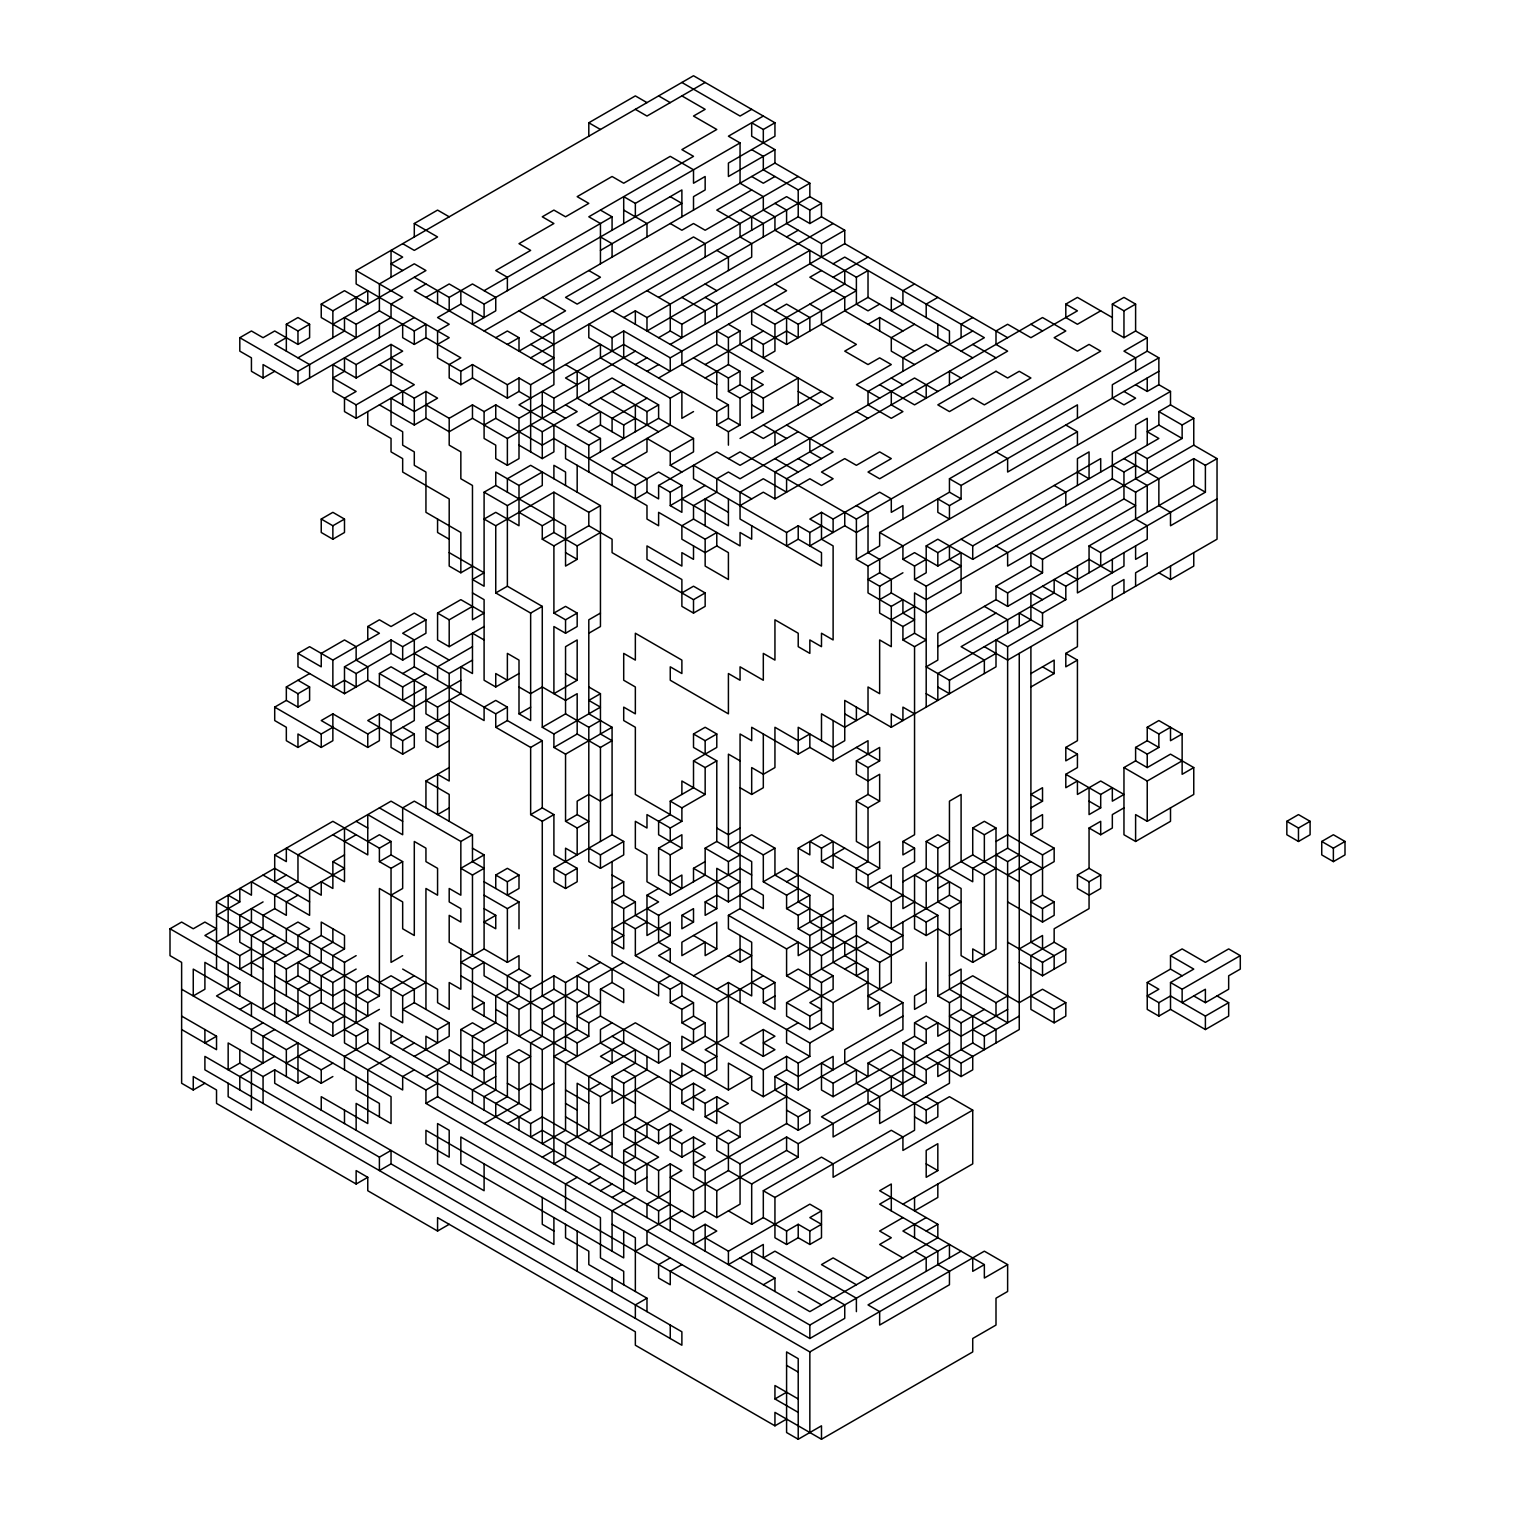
<?xml version="1.0" encoding="UTF-8"?>
<svg xmlns="http://www.w3.org/2000/svg" width="1515" height="1515" viewBox="0 0 1515 1515"><rect width="100%" height="100%" fill="white"/><g stroke="black" fill="none" stroke-linecap="round" stroke-linejoin="round"><path stroke-width="1.5" d="M414.296 236.946L414.296 223.519L437.57 210.093L449.197 216.797M588.805 136.198L588.805 122.772L635.353 95.9L646.981 102.622M274.707 371.289L263.061 377.993L251.433 371.289L251.433 357.843L239.806 351.139L239.806 337.693L251.433 330.99L263.061 337.693L274.707 330.99L297.963 344.416L309.609 337.693L309.609 324.267L297.963 317.544L286.335 324.267L286.335 351.139M437.57 344.416L449.197 337.693L356.139 283.968L356.139 270.541L693.51 75.75L774.941 122.772L774.941 136.198L728.412 163.071L728.412 176.498L774.941 149.625L774.941 163.071L484.099 330.99M321.237 304.117L344.492 290.691L367.766 304.117L367.766 290.691L332.864 310.84L321.237 304.117L321.237 317.544L356.139 337.693L356.139 324.267L379.394 310.84L414.296 330.99L425.942 324.267L425.942 337.693L414.296 344.416L402.668 337.693L402.668 324.267M705.157 82.473L646.981 116.049L635.353 109.326M286.335 337.693L274.707 344.416L309.609 364.566L309.609 377.993M286.335 324.267L297.963 330.99L309.609 324.267M332.864 324.267L425.942 270.541L414.296 263.818L379.394 283.968L379.394 310.84M297.963 357.843L344.492 330.99L344.492 317.544L356.139 324.267M425.942 283.968L414.296 290.691L553.903 371.289M239.806 337.693L297.963 371.289L391.04 317.544L391.04 304.117L402.668 297.394L356.139 270.541M425.942 297.394L449.197 283.968L484.099 304.117L681.883 189.943L681.883 216.797M751.686 109.326L740.059 116.049L681.883 82.473M263.061 377.993L263.061 364.566L297.963 384.715L414.296 317.544M414.296 277.245L449.197 297.394L472.472 283.968L495.746 297.394L495.746 310.84L472.472 324.267L472.472 310.84M763.314 116.049L728.412 136.198L740.059 142.921L740.059 183.22L763.314 196.647L763.314 210.093L774.941 216.797L774.941 230.242L856.392 277.245L868.019 270.541L868.019 297.394L786.588 344.416L751.686 324.267L751.686 310.84L774.941 324.267L844.745 283.968L844.745 270.541M379.394 364.566L414.296 384.715L356.139 418.31L344.492 411.588L344.492 398.161L356.139 391.438L332.864 377.993L344.492 371.289L344.492 357.843L356.139 364.566L391.04 344.416L402.668 351.139L356.139 377.993L332.864 364.566L332.864 391.438L356.139 404.865L391.04 384.715L414.296 398.161L425.942 391.438L437.57 398.161L414.296 411.588L391.04 398.161L391.04 425.014L402.668 431.737L402.668 445.164L414.296 451.887L414.296 465.313L425.942 472.036L425.942 512.335L460.844 532.485L460.844 572.784L472.472 566.08M484.099 304.117L484.099 317.544L460.844 304.117L437.57 317.544L449.197 324.267L437.57 330.99L437.57 357.843L460.844 371.289L472.472 364.566L507.374 384.715L519.001 377.993L530.648 384.715L600.451 344.416L600.451 357.843L670.255 398.161L681.883 391.438L681.883 418.31L693.51 411.588M484.099 290.691L612.079 216.797L612.079 230.242M623.707 223.519L623.707 196.647L635.353 203.37L740.059 142.921M774.941 149.625L751.686 136.198L751.686 122.772L763.314 129.476L774.941 122.772M391.04 371.289L402.668 364.566L391.04 357.843M600.451 250.392L681.883 203.37L670.255 196.647M495.746 337.693L507.374 330.99L519.001 337.693L519.001 351.139L786.588 196.647L809.843 210.093L821.49 203.37L821.49 216.797L844.745 230.242L844.745 243.669L670.255 344.416M751.686 189.943L716.784 210.093L740.059 223.519L740.059 236.946L751.686 243.669L751.686 257.096L646.981 317.544L635.353 310.84L623.707 317.544M774.941 176.498L763.314 183.22L751.686 176.498M507.374 344.416L519.001 337.693M798.216 176.498L705.157 230.242L693.51 223.519L681.883 230.242L670.255 223.519M425.942 337.693L460.844 357.843L449.197 364.566L449.197 377.993L460.844 384.715L472.472 377.993L507.374 398.161L519.001 391.438L530.648 398.161M751.686 149.625L763.314 156.348L763.314 169.794L798.216 189.943L809.843 183.22L809.843 196.647L821.49 203.37M379.394 404.865L414.296 425.014L425.942 418.31L449.197 431.737L472.472 418.31L507.374 438.46L612.079 378.011L658.608 404.865L658.608 418.31L588.805 458.609M530.648 357.843L809.843 196.647M425.942 404.865L449.197 418.31L472.472 404.865L484.099 411.588L495.746 404.865L519.001 418.31L542.275 404.865L565.549 418.31M542.275 364.566L553.903 357.843L530.648 344.416M658.608 297.394L798.216 216.797L809.843 223.519L821.49 216.797M798.216 404.865L798.216 378.011L763.314 398.161L740.059 384.715L740.059 371.289L728.412 378.011L728.412 391.438L740.059 398.161L740.059 425.014L728.412 418.31L728.412 404.865L716.784 411.588L588.805 337.693L588.805 324.267L612.079 337.693L623.707 330.99L670.255 357.843L786.588 290.691L774.941 283.968M786.588 236.946L798.216 230.242M321.237 519.058L332.864 512.335L344.492 519.058L344.492 532.485L332.864 539.207L321.237 532.485L321.237 519.058L332.864 525.762L344.492 519.058M484.099 425.014L495.746 418.31L495.746 404.865M833.117 223.519L646.981 330.99L646.981 317.544M542.275 418.31L542.275 391.438L553.903 398.161L635.353 351.139M658.608 337.693L670.255 330.99L681.883 337.693L681.883 324.267L670.255 317.544M681.883 324.267L809.843 250.392L809.843 263.818L856.392 290.691L798.216 324.267L763.314 304.117M774.941 203.37L786.588 210.093L786.588 223.519L821.49 243.669L844.745 230.242M635.353 364.566L646.981 357.843M530.648 425.014L542.275 431.737L577.177 411.588L565.549 404.865M588.805 404.865L623.707 384.715M646.981 371.289L658.608 364.566M821.49 270.541L809.843 277.245L844.745 297.394L844.745 310.84L914.549 351.139M833.117 263.818L844.745 257.096L984.352 337.693L961.097 351.139M484.099 411.588L484.099 438.46L495.746 445.164L495.746 458.609L507.374 465.313L519.001 458.609L519.001 418.31M658.608 378.011L716.784 344.416L763.314 371.289L751.686 378.011L751.686 418.31L763.314 411.588L763.314 398.161M716.784 344.416L716.784 330.99L728.412 337.693L740.059 330.99L740.059 344.416L833.117 398.161L763.314 438.46L751.686 431.737M774.941 310.84L786.588 304.117L809.843 317.544L809.843 330.99M833.117 277.245L868.019 257.096M449.197 552.634L484.099 572.784L472.472 579.506L484.099 586.229L484.099 492.186L495.746 485.463L565.549 525.762L565.549 566.08L577.177 559.357L577.177 545.911L553.903 532.485L553.903 492.186L588.805 512.335L600.451 505.612L600.451 626.528L588.805 633.232M519.001 445.164L542.275 458.609L553.903 451.887L553.903 425.014M588.805 431.737L600.451 425.014L623.707 438.46L623.707 425.014L577.177 398.161L577.177 371.289M646.981 398.161L612.079 418.31L612.079 431.737M705.157 364.566L763.314 330.99M495.746 485.463L495.746 472.036L519.001 485.463L542.275 472.036L542.275 485.463L507.374 505.612L484.099 492.186M519.001 310.84L553.903 330.99L553.903 384.715L519.001 404.865L588.805 445.164L600.451 438.46L600.451 451.887M623.707 425.014L635.353 418.31M612.079 391.438L646.981 411.588L658.608 404.865M705.157 378.011L728.412 364.566L728.412 337.693M751.686 351.139L751.686 337.693L763.314 344.416L786.588 330.99L798.216 337.693L798.216 324.267M519.001 485.463L519.001 525.762L495.746 512.335L484.099 519.058L495.746 525.762L553.903 492.186M728.412 391.438L740.059 384.715M879.647 304.117L868.019 310.84L856.392 304.117L856.392 277.245M914.549 283.968L902.921 290.691L902.921 304.117L891.293 310.84L891.293 297.394L949.451 330.99L949.451 344.416M740.059 398.161L763.314 384.715L751.686 378.011M868.019 324.267L879.647 317.544L902.921 330.99M297.963 653.401L321.237 666.827L321.237 653.401L344.492 639.955L356.139 646.678L356.139 660.104L367.766 666.827L367.766 680.254L344.492 693.7L297.963 666.827L297.963 653.401L309.609 646.678L332.864 660.104L379.394 633.251L367.766 626.528L367.766 639.955M367.766 626.528L379.394 619.805L391.04 626.528L414.296 613.083L425.942 619.805L425.942 633.251L402.668 646.678L391.04 639.955L344.492 666.827L344.492 693.7M519.001 512.335L542.275 525.762L553.903 519.058M670.255 451.887L693.51 438.46L693.51 451.887L670.255 465.313L670.255 451.887L646.981 438.46L646.981 451.887L612.079 472.036L612.079 485.463M716.784 411.588L716.784 425.014L728.412 418.31M937.823 297.394L926.195 304.117L926.195 317.544M309.609 740.702L297.963 747.425L286.335 740.702L286.335 727.276L274.707 720.553L274.707 707.126L286.335 700.403L286.335 686.977L309.609 673.55M542.275 525.762L542.275 539.207L553.903 532.485M495.746 418.31L542.275 445.164L553.903 438.46L635.353 485.463L658.608 472.036L681.883 485.463L681.883 512.335L670.255 505.612L670.255 492.186L681.883 485.463M716.784 425.014L728.412 431.737L740.059 425.014M914.549 324.267L891.293 337.693L891.293 351.139L914.549 364.566M286.335 686.977L297.963 693.7L309.609 686.977L309.609 700.403L297.963 707.126L286.335 700.403M425.942 619.805L402.668 633.251L414.296 639.955L414.296 666.827L402.668 673.55M484.099 626.528L449.197 646.678L437.57 639.955L437.57 613.083L460.844 599.656L484.099 613.083L472.472 619.805L472.472 485.463L460.844 478.759L460.844 451.887L449.197 445.164L449.197 418.31M542.275 539.207L553.903 545.911L588.805 525.762L612.079 539.207L612.079 552.634L693.51 599.656L705.157 592.933L705.157 606.36L693.51 613.083L681.883 606.36L681.883 579.506L646.981 559.357L646.981 545.911L681.883 566.08L681.883 552.634L693.51 559.357L693.51 545.911M670.255 398.161L670.255 425.014L612.079 458.609L646.981 478.759L646.981 492.186L635.353 498.908L635.353 485.463M646.981 492.186L658.608 498.908L658.608 485.463L716.784 451.887L740.059 465.313L798.216 431.737M740.059 438.46L821.49 391.438M344.492 666.827L356.139 673.55L391.04 653.401L391.04 639.955M437.57 613.083L449.197 619.805L472.472 606.379M495.746 525.762L495.746 592.933L507.374 586.229L542.275 606.379L542.275 727.276L553.903 733.999L600.451 707.126L588.805 700.403L600.451 693.7L600.451 733.999L612.079 740.702L600.451 747.425L577.177 733.999L553.903 747.425L553.903 733.999M577.177 545.911L600.451 532.485M728.412 458.609L740.059 451.887L856.392 519.058L1147.234 351.139L1158.861 357.843L1158.861 384.715L1147.234 391.438L1135.606 384.715M972.725 317.544L961.097 324.267L961.097 337.693M379.394 686.977L379.394 673.55L391.04 666.827L425.942 686.977L425.942 713.849L449.197 727.276L437.57 733.999L425.942 727.276L425.942 740.702L437.57 747.425L449.197 740.702M391.04 653.401L402.668 660.104L425.942 646.678L449.197 660.104M670.255 505.612L705.157 485.463M972.725 330.99L868.019 391.438L868.019 404.865L891.293 418.31L902.921 411.588L891.293 404.865L891.293 391.438M379.394 727.276L367.766 733.999L332.864 713.849L321.237 720.553L367.766 747.425L379.394 740.702L379.394 713.849L367.766 720.553L402.668 740.702L414.296 733.999L414.296 747.425L402.668 754.148L391.04 747.425L391.04 720.553L460.844 680.254M274.707 707.126L321.237 733.999L332.864 727.276M379.394 673.55L402.668 686.977L425.942 673.55M472.472 646.678L437.57 666.827L437.57 680.254M495.746 592.933L530.648 613.083L542.275 606.379M751.686 525.762L751.686 539.207L740.059 532.485L740.059 545.911L693.51 519.058L681.883 525.762L681.883 539.207L705.157 552.634L716.784 545.911L728.412 552.634L728.412 579.506L705.157 566.08L705.157 539.207L716.784 532.485L716.784 545.911M1100.704 310.84L1077.43 324.267L1065.803 317.544L1065.803 304.117L1077.43 297.394L1112.332 317.544M297.963 747.425L297.963 733.999L321.237 747.425L332.864 740.702L332.864 713.849M425.942 686.977L402.668 700.403L402.668 686.977M449.197 807.874L437.57 814.597L437.57 774.298L449.197 781.001L449.197 673.55L472.472 660.104M553.903 545.911L553.903 613.083L565.549 606.379L577.177 613.083L577.177 626.528L565.549 633.232L553.903 626.528L553.903 693.681L577.177 680.254L577.177 639.955L565.549 646.678L565.549 713.849L542.275 727.276M740.059 505.612L763.314 492.186L774.941 498.908L809.843 478.759L821.49 485.463L833.117 478.759L821.49 472.036L844.745 458.609L856.392 465.313L879.647 451.887L891.293 458.609L868.019 472.036L879.647 478.759L1100.704 351.139L1089.058 344.416L1077.43 351.139L1054.156 337.693L1065.803 330.99L1042.528 317.544L774.941 472.036L774.941 498.908M553.903 613.083L565.549 619.805L577.177 613.083M1112.332 304.117L1123.96 297.394L1135.606 304.117L1135.606 330.99L1123.96 337.693L1112.332 330.99L1112.332 304.117L1123.96 310.84L1135.606 304.117M391.04 733.999L414.296 720.553L414.296 680.254M437.57 720.553L437.57 707.126L460.844 693.7L460.844 666.827L472.472 673.531L472.472 633.232L484.099 639.955M600.451 613.083L588.805 619.805L588.805 713.849L612.079 727.276L612.079 834.746L553.903 868.322L553.903 881.768L565.549 888.472L577.177 881.768L577.177 868.322L553.903 854.896L553.903 814.597L542.275 807.874L530.648 814.597L530.648 747.425L495.746 727.276L495.746 713.849L507.374 707.126L507.374 720.553L542.275 740.702L542.275 807.874M425.942 727.276L449.197 713.849M472.472 592.933L484.099 599.656L484.099 680.254L495.746 686.977L519.001 673.531M681.883 592.933L693.51 586.21L705.157 592.933M751.686 498.908L693.51 465.313L693.51 478.759L786.588 532.485L798.216 525.762L809.843 532.485L821.49 525.762M833.117 519.058L821.49 512.335L809.843 519.058L833.117 532.485L833.117 519.058L879.647 492.186L891.293 498.908L891.293 512.335L902.921 505.612L902.921 519.058M798.216 525.762L798.216 539.207L786.588 545.911L786.588 532.485M1147.234 351.139L1147.234 337.693L1123.96 351.139L1135.606 357.843L1135.606 371.289M286.335 875.045L274.707 881.768L274.707 854.896L332.864 821.319L379.394 848.173L391.04 841.469L391.04 854.896L379.394 861.618L379.394 848.173M495.746 727.276L507.374 720.553M495.746 686.977L495.746 673.531L507.374 680.254L507.374 653.382L519.001 660.104L519.001 713.849L530.648 707.126M868.019 525.762L856.392 532.485L844.745 525.762L809.843 545.911L809.843 532.485M204.904 1083.263L193.257 1089.986L181.63 1083.263L181.63 962.366L170.002 955.643L170.002 928.771L181.63 922.067L193.257 928.771L204.904 922.067L216.531 928.771L204.904 935.494L239.806 955.643L251.433 948.92M216.531 969.089L216.531 901.917L274.707 868.322L321.237 895.195L321.237 881.768L332.864 888.472L332.864 861.618L344.492 854.896M425.942 807.874L425.942 781.001L449.197 767.575M856.392 519.058L856.392 559.357L879.647 545.911L879.647 532.485L949.451 492.186L949.451 478.759L1077.43 404.865L1077.43 418.31M1158.861 357.843L1112.332 384.715L1112.332 398.161L1123.96 404.865L1135.606 398.161L1123.96 391.438M332.864 861.618L344.492 868.322L309.609 888.472L309.609 915.344L251.433 881.768L251.433 895.195L239.806 888.472L239.806 901.917L216.531 915.344L286.335 955.643M344.492 841.469L356.139 834.746M949.451 478.759L961.097 485.463L1158.861 371.289M263.061 901.917L239.806 915.344L239.806 942.216L286.335 969.07L309.609 955.643L309.609 942.216L321.237 935.494L344.492 948.92L344.492 935.494L321.237 922.067L321.237 935.494M367.766 841.469L379.394 834.746L391.04 841.469M530.648 747.425L542.275 740.702M949.451 505.612L949.451 519.058L937.823 512.335L937.823 498.908L949.451 505.612L961.097 498.908L961.097 485.463M1077.43 445.164L1077.43 431.737L1007.627 472.036L1007.627 458.609L995.999 451.887M216.531 942.216L251.433 922.067L251.433 908.621L344.492 962.366L356.139 955.643M297.963 895.195L286.335 901.917L286.335 915.344L274.707 908.621L263.061 915.344L263.061 928.771L251.433 935.494L251.433 975.793M565.549 713.849L588.805 727.276L600.451 720.553M856.392 559.357L868.019 566.061L1170.508 391.438L1170.508 404.865L1193.763 418.31L1193.763 445.164L926.195 599.656L914.549 592.933L914.549 633.232L926.195 639.955L914.549 646.678L902.921 639.955L902.921 626.528L879.647 613.083L879.647 586.21L868.019 579.506L879.647 572.784L891.293 579.506L891.293 592.933L926.195 613.083L961.097 592.933L961.097 552.634L937.823 566.061L914.549 552.634L902.921 559.357L902.921 545.911L879.647 532.485M553.903 747.425L565.549 754.148L612.079 727.276M926.195 559.357L914.549 566.061L914.549 579.506L926.195 572.784L926.195 545.911L937.823 539.207L972.725 559.357L1112.332 478.759L1135.606 492.186L1193.763 458.609L1205.391 465.313L1217.037 458.609L1217.037 539.207L1007.627 660.104L984.352 646.678M1158.861 411.588L1182.136 425.014L1182.136 438.46L1158.861 425.014L1158.861 411.588L1170.508 404.865M274.707 935.494L263.061 942.216L263.061 1009.388L274.707 1002.665L297.963 1016.092L297.963 989.238L309.609 982.515L309.609 969.07L321.237 962.366L321.237 948.92L332.864 942.216L332.864 928.771M379.394 861.618L391.04 868.322L402.668 861.618L402.668 888.472L391.04 895.195M879.647 586.21L902.921 572.784M926.195 545.911L937.823 552.634L1100.704 458.609L1100.704 472.036M1158.861 425.014L1147.234 431.737L1158.861 438.46L972.725 545.911L961.097 539.207M274.707 908.621L274.707 895.195L297.963 881.768L297.963 854.896L391.04 801.17L460.844 841.45L472.472 834.746L472.472 861.618L484.099 868.322L472.472 875.045L460.844 868.322L484.099 854.896L484.099 948.92L460.844 962.366L472.472 969.07L484.099 962.366L484.099 975.793L542.275 1009.388L577.177 989.219L600.451 1002.665L577.177 1016.092L588.805 1022.814L600.451 1016.092L658.608 1049.687L670.255 1042.964L670.255 1056.391L658.608 1063.113L612.079 1036.241M879.647 599.656L891.293 592.933M1182.136 425.014L1193.763 418.31M414.296 1069.836L402.668 1076.54L402.668 1089.986L193.257 969.089L193.257 995.942L204.904 989.238L204.904 962.366L239.806 982.515L216.531 995.942L391.04 1096.69L391.04 1123.562L356.139 1103.412L356.139 1130.285M868.019 566.061L868.019 592.933L891.293 606.379L902.921 599.656L902.921 613.083L914.549 619.805L902.921 626.528M914.549 579.506L926.195 586.21L961.097 566.061L949.451 559.357L949.451 545.911M1112.332 465.313L1123.96 472.036L1135.606 465.313M1147.234 512.335L1147.234 485.463L1135.606 478.759L1135.606 451.887L1147.234 458.609L1182.136 438.46M530.648 814.597L542.275 821.3L553.903 814.597M693.51 881.768L693.51 868.322L728.412 888.472L740.059 881.768L716.784 868.322L716.784 908.621L705.157 915.344L705.157 901.917L716.784 895.195L728.412 901.917L751.686 888.472L751.686 861.599L716.784 841.45L716.784 760.852L693.51 747.425L693.51 733.999L705.157 727.276L716.784 733.999L716.784 747.425L693.51 760.852L693.51 787.724L670.255 801.151L670.255 814.597L658.608 821.3L658.608 834.746L681.883 848.173L681.883 834.746L658.608 848.173L658.608 875.045L681.883 888.472L681.883 875.045L670.255 881.768M891.293 619.805L914.549 606.379M239.806 1009.388L251.433 1002.665L251.433 1016.092M286.335 982.515L297.963 975.793L332.864 995.942L344.492 989.238L367.766 1002.665L379.394 995.942L379.394 888.472L402.668 901.917L402.668 928.771L414.296 935.494L414.296 841.469L425.942 848.173L425.942 861.618L437.57 868.322L437.57 895.195L425.942 888.472L425.942 1009.388M344.492 948.92L332.864 955.643L332.864 969.07L321.237 975.793L321.237 1002.665L286.335 1022.814L286.335 1009.388M565.549 821.3L577.177 814.597L588.805 821.3L577.177 828.023L565.549 821.3L565.549 754.148M612.079 794.447L600.451 801.151L588.805 794.447L577.177 801.151L577.177 814.597M693.51 733.999L705.157 740.702L716.784 733.999M1112.332 559.357L1112.332 572.784L1089.058 559.357L1007.627 606.379L995.999 599.656L995.999 586.229L1030.901 566.061L1030.901 552.634L1042.528 559.357L1135.606 505.612L1123.96 498.908L1007.627 566.061L1007.627 552.634L995.999 545.911M181.63 1029.537L216.531 1049.687L216.531 1036.241L204.904 1042.964L204.904 1029.537M495.746 888.472L495.746 875.045L507.374 868.322L519.001 875.045L519.001 888.472L507.374 895.195L507.374 881.768L519.001 875.045M902.921 639.955L914.549 633.232M263.061 1022.814L251.433 1029.537L251.433 1042.964L321.237 1083.263L332.864 1076.54M274.707 975.793L309.609 995.942L321.237 989.238M297.963 975.793L297.963 962.366L332.864 982.515L356.139 969.07M693.51 760.852L705.157 767.575L716.784 760.852M995.999 599.656L937.823 633.232L937.823 660.104L926.195 666.827L949.451 680.254L995.999 653.382M995.999 586.229L1007.627 592.933L1042.528 572.784L1042.528 559.357M1089.058 572.784L1089.058 545.911L1193.763 485.463L1205.391 492.186L1205.391 465.313M274.707 1029.537L263.061 1036.241L263.061 1063.113L228.159 1042.964L228.159 1069.836L239.806 1063.113L263.061 1076.54L274.707 1069.836L297.963 1083.263L309.609 1076.54M216.531 901.917L356.139 982.515L367.766 975.793L402.668 995.942L425.942 982.515M402.668 955.643L391.04 962.366L391.04 868.322M937.823 646.678L995.999 613.083M1089.058 545.911L1100.704 552.634L1205.391 492.186M356.139 995.942L367.766 989.238L379.394 995.942M379.394 982.515L391.04 975.793L414.296 989.238L414.296 1002.665L449.197 1022.814L449.197 1036.241L414.296 1056.391M495.746 915.344L484.099 922.067L495.746 928.771L495.746 915.344L484.099 908.621M484.099 895.195L507.374 908.621L519.001 901.917L519.001 928.771M553.903 868.322L565.549 875.045L577.177 868.322M588.805 848.173L600.451 854.896L623.707 841.469L623.707 854.896L600.451 868.322L588.805 861.618L588.805 727.276M670.255 801.151L681.883 807.874L705.157 794.447L705.157 767.575M984.352 673.531L984.352 660.104L961.097 646.678L1054.156 592.933L1054.156 579.506L1065.803 586.229L1147.234 539.207L1147.234 525.762L1135.606 519.058L1135.606 492.186M1217.037 498.908L1170.508 525.762L1170.508 512.335L1158.861 505.612L1158.861 478.759L1123.96 458.609M274.707 1056.391L239.806 1076.54L239.806 1089.986M181.63 989.238L286.335 1049.687L297.963 1042.964L297.963 1083.263M170.002 928.771L332.864 1022.814L344.492 1016.092M414.296 975.793L391.04 989.238L391.04 1016.092L402.668 1022.814L402.668 995.942M716.784 841.45L705.157 848.173L705.157 875.045L670.255 895.195L646.981 881.768L646.981 854.896L635.353 848.173L635.353 821.3L646.981 828.023L646.981 814.597L670.255 828.023L681.883 821.3L681.883 807.874M716.784 989.219L728.412 982.515L751.686 995.942L751.686 942.216L728.412 928.771L728.412 915.344L740.059 908.621L740.059 733.999L751.686 740.702L751.686 727.276L798.216 754.148L809.843 747.425L833.117 760.852L868.019 740.702L868.019 754.148M1030.901 606.379L1042.528 613.083L1065.803 599.656L1065.803 586.229M286.335 1063.113L309.609 1049.687M309.609 995.942L309.609 1022.814L332.864 1036.241L379.394 1009.388M740.059 787.724L751.686 794.447L763.314 787.724L763.314 733.999M798.216 754.148L798.216 727.276L833.117 747.425L844.745 740.702L844.745 700.403L891.293 727.276L995.999 666.827L995.999 639.955L1007.627 646.678L1042.528 626.528L1042.528 613.083M344.492 1029.537L356.139 1036.241L367.766 1029.537L367.766 1042.964L344.492 1056.391L344.492 1069.836M414.296 1002.665L402.668 1009.388L437.57 1029.537L449.197 1022.814M612.079 888.472L623.707 881.768L623.707 895.195L612.079 901.917L623.707 908.621L635.353 901.917L635.353 915.344L670.255 935.494L635.353 955.643L635.353 928.771L646.981 922.067M658.608 848.173L670.255 854.896L681.883 848.173M297.963 1056.391L321.237 1069.836L332.864 1063.113M484.099 948.92L507.374 962.366L519.001 955.643L519.001 969.07L507.374 975.793L507.374 989.219L495.746 995.942L495.746 1022.814L472.472 1036.241L472.472 1076.54M740.059 828.023L728.412 834.746L716.784 828.023M856.392 760.852L879.647 747.425L879.647 760.852L868.019 767.575L856.392 760.852L856.392 774.298L868.019 781.001L879.647 774.298L879.647 801.151L868.019 807.874L856.392 801.151L856.392 841.45L868.019 848.173L879.647 841.45L879.647 868.322L868.019 875.045L833.117 854.896M1158.861 572.784L1170.508 579.506L1193.763 566.08L1193.763 552.634M391.04 1029.537L391.04 1042.964L402.668 1036.241M670.255 935.494L670.255 922.067L646.981 935.494L646.981 895.195L658.608 888.472M693.51 868.322L705.157 861.599M1030.901 673.55L1054.156 660.104L1054.156 673.55L1030.901 686.977M1065.803 774.298L1100.704 794.447L1112.332 787.724L1112.332 801.17L1123.96 794.447L1100.704 781.02L1077.43 794.447L1077.43 781.001L1065.803 787.724L1065.803 774.298L1077.43 767.575L1077.43 754.148L1065.803 760.852L1065.803 747.425L1077.43 740.702L1077.43 660.104L1065.803 666.827L1065.803 653.401L1077.43 646.678L1077.43 619.805M391.04 1056.391L367.766 1069.836L367.766 1123.562L321.237 1096.69L321.237 1110.135M402.668 1049.687L414.296 1042.964M472.472 969.07L472.472 1009.388L484.099 1002.665L484.099 1016.092M705.157 848.173L728.412 861.599L740.059 854.896M460.844 1069.836L460.844 1029.537L472.472 1022.814L484.099 1029.537M460.844 841.45L460.844 895.195L449.197 888.472L449.197 901.917L460.844 908.621L460.844 922.067L449.197 915.344L449.197 942.216L530.648 989.219L553.903 975.793L565.549 982.515L600.451 962.366M646.981 908.621L658.608 915.344L740.059 868.322L751.686 875.045M740.059 841.45L763.314 854.896L774.941 848.173L774.941 875.045L809.843 895.195L809.843 922.067L879.647 962.366L879.647 989.219M856.392 801.151L868.019 794.447L879.647 801.151M460.844 975.793L519.001 1009.388L553.903 989.219L577.177 1002.665L588.805 995.942L588.805 982.515L623.707 962.366M681.883 915.344L693.51 908.621L693.51 922.067L681.883 928.771L681.883 915.344L693.51 922.067M833.117 922.067L798.216 901.917L798.216 848.173L821.49 834.746L879.647 868.322M425.942 1076.54L449.197 1063.113L449.197 1049.687L484.099 1069.836L495.746 1063.113L472.472 1049.687M460.844 1029.537L484.099 1042.964L507.374 1029.537M763.314 854.896L763.314 881.768L786.588 868.322L833.117 895.195L833.117 962.366L902.921 1002.665L902.921 1029.537L798.216 1089.986L774.941 1076.54L786.588 1069.836L786.588 1056.391L798.216 1063.113L809.843 1056.391L809.843 1042.964L658.608 955.643L670.255 948.92L670.255 962.366M821.49 848.173L833.117 841.45L833.117 868.322L821.49 861.618L821.49 848.173L809.843 841.45L809.843 854.896L798.216 848.173M344.492 962.366L344.492 1042.964L425.942 1089.986L437.57 1083.263M472.472 1063.113L507.374 1042.964L507.374 1002.665L519.001 995.942L519.001 982.515L530.648 975.793L519.001 969.07M565.549 1036.241L577.177 1042.964L577.177 1056.391L530.648 1029.537L519.001 1036.241L519.001 1009.388M588.805 1022.814L588.805 1036.241L553.903 1016.092L542.275 1022.814L553.903 1029.537L565.549 1022.814M600.451 989.219L612.079 982.515L623.707 989.219L623.707 1002.665L600.451 989.219L600.451 1016.092M786.588 881.768L798.216 875.045M821.49 861.618L844.745 848.173M425.942 1089.986L425.942 1103.412L437.57 1096.69L809.843 1311.63L937.823 1237.755L937.823 1224.309L879.647 1190.733L891.293 1184.01L891.293 1210.883M507.374 1056.391L519.001 1049.687L530.648 1056.391L519.001 1063.113L507.374 1056.391L507.374 1096.69L495.746 1103.412L495.746 1116.839M763.314 881.768L786.588 895.195L798.216 888.472M495.746 1076.54L472.472 1089.986L472.472 1103.412M472.472 1009.388L542.275 1049.687L577.177 1029.537L577.177 1002.665M670.255 975.793L658.608 982.515L658.608 995.942L588.805 955.643M716.784 948.92L705.157 955.643L705.157 942.216L681.883 955.643L681.883 942.216L716.784 922.067L716.784 948.92L693.51 935.494M786.588 895.195L786.588 908.621L809.843 895.195M914.549 901.917L902.921 908.621L902.921 868.322L914.549 861.618L914.549 848.173L902.921 854.896L902.921 841.45L914.549 834.746L914.549 646.678M379.394 1157.157L391.04 1150.434L391.04 1163.861L379.394 1170.584L379.394 1157.157L204.904 1056.391L204.904 1069.836L681.883 1345.225L681.883 1331.78L391.04 1163.861M577.177 1042.964L588.805 1036.241M612.079 1022.814L600.451 1029.537L600.451 1042.964L681.883 1089.986L693.51 1083.263L705.157 1089.986L681.883 1103.412L681.883 1089.986M670.255 989.219L681.883 982.515L681.883 995.942L670.255 1002.665L670.255 989.219L612.079 955.643L612.079 861.618M693.51 975.793L740.059 948.92L751.686 955.643L740.059 962.366L728.412 955.643M786.588 908.621L798.216 915.344L809.843 908.621M926.195 841.469L937.823 834.746L949.451 841.469L937.823 848.173L926.195 841.469L926.195 868.322L961.097 888.472L961.097 955.643L972.725 962.366L995.999 948.92L995.999 828.023L984.352 821.319L972.725 828.023L972.725 854.896L1019.254 881.768M193.257 1089.986L193.257 1076.54L216.531 1089.986L216.531 1103.412L356.139 1184.01L367.766 1177.306L367.766 1190.733L437.57 1231.032L449.197 1224.309M798.216 915.344L798.216 928.771L833.117 908.621M1135.606 760.852L1135.606 747.425L1147.234 740.702L1147.234 727.276L1158.861 720.553L1182.136 733.999L1182.136 774.298L1193.763 767.575L1193.763 794.447L1147.234 821.319L1135.606 814.597L1135.606 841.469L1123.96 834.746L1123.96 767.575L1135.606 760.852L1147.234 767.575L1170.508 754.148L1193.763 767.575M484.099 1123.562L519.001 1103.412L519.001 1063.113M553.903 1083.263L542.275 1089.986L530.648 1083.263L519.001 1089.986L507.374 1083.263M681.883 1009.369L693.51 1002.665L693.51 1016.092L681.883 1022.814L681.883 1009.369L670.255 1002.665M728.412 915.344L786.588 948.92L798.216 942.216L798.216 955.643L856.392 922.067L856.392 975.793L868.019 969.07L868.019 1009.369L879.647 1002.665L879.647 1016.092L902.921 1002.665M798.216 928.771L809.843 935.494L844.745 915.344L856.392 922.067M902.921 881.768L926.195 868.322M972.725 828.023L984.352 834.746L995.999 828.023M1030.901 807.874L1042.528 801.17L1042.528 787.724L1030.901 794.447L1042.528 801.17M1147.234 727.276L1158.861 733.999L1170.508 727.276L1170.508 740.702L1182.136 733.999M507.374 1123.562L530.648 1110.135L530.648 1042.964L542.275 1036.241L542.275 1009.388M635.353 955.643L716.784 1002.665L763.314 975.793M868.019 807.874L868.019 861.618L856.392 868.322L856.392 881.768L891.293 901.917L902.921 895.195M961.097 928.771L949.451 935.494L937.823 928.771L926.195 935.494L914.549 928.771L914.549 875.045L926.195 881.768L972.725 854.896M995.999 841.469L1007.627 834.746L1042.528 854.896L1054.156 848.173L1054.156 861.618L1030.901 875.045L1030.901 942.216L1054.156 955.643L1054.156 969.089M1030.901 821.319L1042.528 814.597L1042.528 828.023L1030.901 834.746L1030.901 646.678M1135.606 747.425L1147.234 754.148L1158.861 747.425L1158.861 733.999M391.04 1042.964L530.648 1123.562L542.275 1116.839L635.353 1170.584L658.608 1157.138L623.707 1136.989L623.707 1083.263L612.079 1076.54L612.079 1103.412L658.608 1076.54M588.805 1089.986L600.451 1083.263M612.079 1076.54L635.353 1063.113L635.353 1049.687L588.805 1076.54L588.805 1130.285L565.549 1143.711L565.549 1157.138L553.903 1163.861L553.903 1029.537M693.51 1029.518L705.157 1022.814L705.157 1036.241L681.883 1049.687L681.883 1036.241L693.51 1042.964L693.51 1029.518L681.883 1022.814M763.314 989.219L774.941 982.515L774.941 1009.369L763.314 1002.665L763.314 989.219L751.686 982.515M786.588 975.793L798.216 969.07L821.49 982.515L833.117 975.793L833.117 989.219L809.843 1002.665L821.49 1009.369L809.843 1016.092L786.588 1002.665L786.588 1016.092L809.843 1029.518L821.49 1022.814L833.117 1029.518L833.117 1002.665L786.588 975.793L786.588 948.92M740.059 908.621L821.49 955.643L856.392 935.494L891.293 955.643M868.019 928.771L891.293 942.216L902.921 935.494L868.019 915.344L868.019 928.771L879.647 922.067M937.823 888.472L949.451 881.768L949.451 895.195L961.097 901.917L949.451 908.621L937.823 901.917L937.823 848.173M1007.627 646.678L1007.627 848.173L972.725 868.322L972.725 881.768L949.451 868.322L949.451 801.151L961.097 794.447L961.097 861.618L984.352 875.045L995.999 868.322M577.177 1136.989L577.177 1083.263L600.451 1096.69L612.079 1089.986M623.707 1083.263L646.981 1069.836L646.981 1056.391M763.314 1002.665L774.941 995.942M809.843 975.793L868.019 942.216M949.451 895.195L891.293 928.771L891.293 901.917M995.999 854.896L1007.627 861.618L1019.254 854.896M1100.704 794.447L1100.704 807.874L1089.058 814.597L1089.058 787.724M1123.96 767.575L1147.234 781.02L1182.136 760.852M786.588 1002.665L809.843 989.219L809.843 935.494M844.745 969.07L856.392 962.366M914.549 915.344L926.195 922.067L937.823 915.344L879.647 881.768M1007.627 875.045L1030.901 861.618M1089.058 868.322L1100.704 875.045L1100.704 888.472L1089.058 895.195L1077.43 888.472L1077.43 875.045L1089.058 868.322L1089.058 828.023L1100.704 821.319L1100.704 834.746L1112.332 828.023L1112.332 814.597L1123.96 807.874M542.275 1157.138L553.903 1150.434M670.255 1083.263L693.51 1069.836M681.883 1049.687L705.157 1063.113L716.784 1056.391L705.157 1049.687L728.412 1036.241L728.412 982.515M763.314 1029.518L740.059 1042.964L763.314 1056.391L774.941 1049.687L763.314 1042.964L774.941 1036.241L763.314 1029.518L763.314 1056.391M879.647 962.366L902.921 948.92L902.921 922.067M588.805 1143.711L635.353 1116.839L658.608 1130.285L670.255 1123.562L681.883 1130.285L658.608 1143.711L623.707 1123.562M798.216 1022.814L786.588 1029.518L786.588 1042.964L809.843 1056.391M833.117 1002.665L868.019 982.515M600.451 1150.434L612.079 1143.711L565.549 1116.839M1054.156 901.917L1042.528 895.195L1030.901 901.917L1042.528 908.621L1054.156 901.917L1054.156 915.344L1042.528 922.067L1007.627 901.917M1135.606 841.469L1170.508 821.319L1170.508 807.874M577.177 1177.306L565.549 1184.01L565.549 1210.883M588.805 1170.584L600.451 1163.861M612.079 1197.456L623.707 1190.733L623.707 1150.434L646.981 1136.989L646.981 1123.562M705.157 1103.412L716.784 1096.69L728.412 1103.412L705.157 1116.839L705.157 1103.412L693.51 1096.69M623.707 1163.861L635.353 1157.138L635.353 1130.285L670.255 1110.135L670.255 1069.836L681.883 1076.54L681.883 1063.113L728.412 1089.986L751.686 1076.54L751.686 1089.986L763.314 1096.69L786.588 1083.263L786.588 1123.562L705.157 1170.584L693.51 1163.861L705.157 1157.138L693.51 1150.434M705.157 1036.241L763.314 1069.836L786.588 1056.391M809.843 1042.964L833.117 1029.518M1077.43 875.045L1089.058 881.768L1100.704 875.045M588.805 1184.01L600.451 1177.306M926.195 989.238L914.549 995.942L914.549 1009.388L926.195 1002.665L926.195 962.366M949.451 975.793L961.097 969.089L961.097 1009.388L995.999 1029.537L995.999 1042.964M600.451 1190.733L612.079 1184.01M670.255 1136.989L681.883 1143.711L693.51 1136.989L705.157 1143.711L681.883 1157.138L670.255 1150.434L670.255 1123.562M902.921 1016.092L844.745 1049.687L844.745 1063.113L868.019 1076.54L868.019 1063.113L891.293 1049.687L926.195 1069.836L972.725 1042.964L984.352 1049.687L984.352 1036.241L972.725 1029.537M937.823 915.344L937.823 995.942L972.725 975.793L1019.254 1002.665L1042.528 989.238L1065.803 1002.665L1065.803 1016.092L1054.156 1022.814L1030.901 1009.388L1030.901 955.643L1054.156 942.216L1065.803 948.939L1065.803 962.366L1042.528 975.793L1019.254 962.366M1019.254 948.939L1042.528 935.494L1042.528 948.939M530.648 1123.562L530.648 1136.989L542.275 1130.285L635.353 1184.01L646.981 1177.288M623.707 1150.434L658.608 1170.584L670.255 1163.861L681.883 1170.584L670.255 1177.288L693.51 1190.733L728.412 1170.584L751.686 1184.01L798.216 1157.138L798.216 1143.711L786.588 1136.989L740.059 1163.861L716.784 1150.434L716.784 1136.989L728.412 1130.285L740.059 1136.989L740.059 1123.562L786.588 1096.69M926.195 1069.836L926.195 1083.263L902.921 1096.69L902.921 1042.964L914.549 1036.241L914.549 1022.814L926.195 1016.092L961.097 1036.241L1007.627 1009.388M937.823 995.942L949.451 1002.665L961.097 995.942M635.353 1197.456L612.079 1210.883L612.079 1251.182M635.353 1089.986L728.412 1143.711L740.059 1136.989M821.49 1076.54L833.117 1083.263L856.392 1069.836L856.392 1083.263L879.647 1096.69L879.647 1123.562L949.451 1083.263L949.451 1002.665M914.549 1022.814L926.195 1029.537L937.823 1022.814L937.823 1036.241L949.451 1029.537M961.097 1009.388L949.451 1016.092L961.097 1022.814L984.352 1009.388M1007.627 942.216L1042.528 962.366L1065.803 948.939M1286.841 821.319L1298.469 814.597L1310.096 821.319L1310.096 834.746L1298.469 841.469L1286.841 834.746L1286.841 821.319L1298.469 828.023L1310.096 821.319M670.255 1190.733L646.981 1204.16L646.981 1217.606M786.588 1110.135L798.216 1116.839L809.843 1110.135L809.843 1123.562L798.216 1130.285L786.588 1123.562M786.588 1069.836L798.216 1076.54L833.117 1056.391L833.117 1069.836L821.49 1063.113L821.49 1089.986L833.117 1096.69L902.921 1056.391M902.921 1042.964L914.549 1049.687L926.195 1042.964L926.195 1029.537M961.097 982.515L995.999 1002.665L1007.627 995.942M367.766 1042.964L658.608 1210.883L670.255 1204.16M949.451 1042.964L821.49 1116.839L833.117 1123.562L833.117 1136.989L879.647 1110.135L868.019 1103.412L868.019 1089.986M681.883 1210.883L646.981 1231.032L646.981 1244.459L809.843 1338.503L844.745 1318.353L844.745 1304.907L751.686 1251.182L751.686 1264.608M693.51 1136.989L693.51 1177.288L716.784 1190.733L786.588 1150.434L798.216 1157.138M798.216 1143.711L914.549 1076.54L914.549 1049.687M984.352 1036.241L1019.254 1016.092M1321.743 841.469L1333.37 834.746L1344.998 841.469L1344.998 854.896L1333.37 861.618L1321.743 854.896L1321.743 841.469L1333.37 848.173L1344.998 841.469M635.353 1251.182L646.981 1244.459M646.981 1163.861L646.981 1190.733L693.51 1217.606L705.157 1210.883L705.157 1170.584M949.451 1069.836L937.823 1076.54L937.823 1063.113M937.823 1049.687L961.097 1063.113L1019.254 1029.537L1019.254 653.401M1030.901 995.942L1054.156 1009.388L1065.803 1002.665M693.51 1231.032L705.157 1224.309L716.784 1231.032L693.51 1244.459L693.51 1231.032L670.255 1217.606M705.157 1210.883L716.784 1217.606L740.059 1204.16L740.059 1163.861M763.314 1190.733L774.941 1197.456L774.941 1237.755L786.588 1244.459L798.216 1237.755L809.843 1244.459L821.49 1237.755L821.49 1210.883L809.843 1217.606L821.49 1224.309L809.843 1231.032L798.216 1224.309L786.588 1231.032L763.314 1217.606L763.314 1190.733L821.49 1157.138L833.117 1163.861L833.117 1177.288L914.549 1130.285L914.549 1103.412M926.195 1056.391L961.097 1076.54L972.725 1069.836L972.725 1056.391L961.097 1049.687L961.097 1022.814M1182.136 975.793L1170.508 969.089L1170.508 955.643L1182.136 948.92L1205.391 962.366L1228.665 948.92L1240.293 955.643L1240.293 969.089L1228.665 975.793L1228.665 989.238L1205.391 1002.665L1193.763 995.942M670.255 1257.905L658.608 1264.608L658.608 1278.054L670.255 1284.758L670.255 1271.331L681.883 1264.608M774.941 1197.456L891.293 1130.285L902.921 1136.989L902.921 1150.434L972.725 1110.135L972.725 1163.861L902.921 1204.16M891.293 1076.54L891.293 1089.986L926.195 1110.135L949.451 1096.69L972.725 1110.135M1217.037 995.942L1228.665 1002.665L1228.665 1016.092L1205.391 1029.537L1170.508 1009.388L1158.861 1016.092L1147.234 1009.388L1147.234 982.515L1170.508 969.089M728.412 1210.883L751.686 1224.309L763.314 1217.606M914.549 1116.839L926.195 1123.562L937.823 1116.839L937.823 1103.412L926.195 1096.69M1170.508 1009.388L1170.508 982.515L1193.763 969.089L1170.508 955.643M646.981 1311.63L646.981 1298.204L635.353 1304.907L635.353 1318.353M705.157 1237.755L728.412 1251.182L809.843 1204.16L821.49 1210.883M1147.234 982.515L1158.861 989.238L1147.234 995.942L1158.861 1002.665L1170.508 995.942L1205.391 1016.092L1205.391 1029.537M1170.508 982.515L1182.136 989.238L1240.293 955.643M891.293 1197.456L879.647 1204.16L984.352 1264.608L984.352 1278.054L1007.627 1264.608L1007.627 1291.481L995.999 1298.204L995.999 1325.057L972.725 1338.503L972.725 1351.929L821.49 1439.25L774.941 1412.378L774.941 1425.823L786.588 1419.101M937.823 1170.584L926.195 1177.306L926.195 1150.434L937.823 1143.711L937.823 1170.584L926.195 1163.861M1205.391 1016.092L1228.665 1002.665M763.314 1284.758L774.941 1278.054L774.941 1291.481M902.921 1217.606L879.647 1231.032L891.293 1237.755L879.647 1244.459L902.921 1257.905M926.195 1217.606L902.921 1231.032L937.823 1251.182L937.823 1264.608L949.451 1271.331L949.451 1284.758L879.647 1325.057L879.647 1311.63L868.019 1304.907L961.097 1251.182M926.195 1231.032L937.823 1224.309M425.942 1103.412L809.843 1325.057L949.451 1244.459L949.451 1257.905M484.099 1163.861L484.099 1190.733L437.57 1163.861L437.57 1123.562L449.197 1130.285L449.197 1157.157L425.942 1143.711L425.942 1130.285L809.843 1351.929L984.352 1251.182L1007.627 1264.608M984.352 1264.608L972.725 1271.331L972.725 1257.905M798.216 1398.951L774.941 1385.524L774.941 1398.951L786.588 1392.228M798.216 1439.25L798.216 1358.652L786.588 1351.929L786.588 1432.527L798.216 1439.25L821.49 1425.823L821.49 1439.25M1135.606 330.99L1147.234 337.693M1065.803 304.117L1077.43 310.84L1030.901 337.693L1007.627 324.267L995.999 330.99L995.999 344.416L1007.627 351.139L914.549 404.865L879.647 384.715M681.883 95.9L705.157 109.326L693.51 116.049L716.784 129.476L681.883 149.625L693.51 156.348L588.805 216.797L600.451 223.519L600.451 263.818M658.608 95.9L670.255 102.622M774.941 163.071L809.843 183.22M1158.861 384.715L1170.508 391.438M1030.901 324.267L1042.528 330.99M844.745 243.669L1007.627 337.693M1193.763 445.164L1217.037 458.609M588.805 122.772L600.451 129.476M740.059 210.093L763.314 223.519L763.314 236.946M972.725 344.416L995.999 357.843M868.019 297.394L972.725 357.843M937.823 351.139L926.195 344.416L902.921 357.843L902.921 371.289M1065.803 425.014L1077.43 431.737M961.097 377.993L949.451 371.289L949.451 384.715M716.784 250.392L728.412 257.096L728.412 270.541M809.843 304.117L821.49 310.84L821.49 324.267L856.392 344.416L844.745 351.139L868.019 364.566L879.647 357.862L891.293 364.566L856.392 384.715L879.647 398.161M623.707 210.093L646.981 223.519L646.981 236.946M937.823 391.438L914.549 378.011L740.059 478.759L728.412 472.036L716.784 478.759L716.784 492.186L693.51 505.612L693.51 519.058M1077.43 472.036L1089.058 478.759L1089.058 451.887L1077.43 458.609L1077.43 485.463M600.451 210.093L612.079 216.797M891.293 378.011L902.921 384.715M914.549 391.438L926.195 398.161L926.195 384.715M705.157 283.968L716.784 290.691M1054.156 485.463L1065.803 492.186L1065.803 505.612M600.451 236.946L612.079 243.669L612.079 257.096M705.157 297.394L716.784 304.117L716.784 317.544M681.883 297.394L705.157 310.84L705.157 324.267M728.412 324.267L740.059 330.99M646.981 290.691L670.255 304.117L670.255 330.99M856.392 411.588L868.019 418.31M588.805 270.541L600.451 277.245L565.549 297.394L577.177 304.117L693.51 236.946L705.157 243.669L705.157 257.096M798.216 391.438L821.49 404.865M728.412 364.566L740.059 371.289M949.451 492.186L961.097 498.908M612.079 310.84L681.883 351.139L681.883 364.566L716.784 384.715M693.51 357.843L728.412 378.011M1065.803 572.784L1077.43 579.506M751.686 404.865L763.314 411.588M786.588 425.014L833.117 451.887L786.588 478.759L786.588 492.186L763.314 478.759L740.059 492.186L740.059 519.058L821.49 566.061L821.49 552.634L798.216 539.207M1030.901 566.061L1042.528 572.784M414.296 223.519L437.57 236.946L414.296 250.392L402.668 243.669M542.275 297.394L565.549 310.84L530.648 330.99L553.903 344.416M728.412 404.865L716.784 398.161L716.784 371.289M763.314 425.014L786.588 438.46M821.49 458.609L809.843 451.887L809.843 438.46M1042.528 586.229L1065.803 599.656M798.216 458.609L809.843 465.313M1042.528 599.656L1030.901 592.933L1030.901 619.805L937.823 673.531L937.823 700.403L926.195 693.681M774.941 458.609L798.216 472.036M856.392 505.612L868.019 512.335L868.019 552.634L879.647 559.357L879.647 572.784M1042.528 626.528L1019.254 613.083L1019.254 626.528M402.668 270.541L391.04 263.818L402.668 257.096L391.04 250.392L391.04 277.245M565.549 364.566L588.805 378.011L588.805 391.438M658.608 418.31L693.51 438.46M902.921 559.357L914.549 566.061M984.352 606.379L1007.627 619.805L1007.627 633.232M1065.803 653.401L1077.43 660.104M577.177 384.715L565.549 377.993L623.707 344.416L670.255 371.289L670.255 357.843M600.451 398.161L658.608 431.737M1042.528 666.827L1054.156 673.55M670.255 465.313L681.883 472.036M1147.234 740.702L1158.861 747.425M600.451 438.46L577.177 425.014L600.451 411.588L600.451 425.014M728.412 512.335L705.157 498.908L705.157 525.762M658.608 485.463L670.255 492.186M681.883 498.908L728.412 525.762L728.412 498.908M705.157 539.207L658.608 512.335L658.608 525.762L646.981 519.058L646.981 505.612L565.549 458.609L565.549 445.164M1065.803 747.425L1077.43 754.148M937.823 686.977L949.451 693.681L949.451 680.254M600.451 505.612L530.648 465.313L507.374 478.759L507.374 492.186M1089.058 801.17L1100.704 807.874M914.549 713.83L902.921 707.126L902.921 720.553L891.293 713.83L891.293 727.276M1089.058 828.023L1100.704 834.746M565.549 552.634L577.177 559.357M844.745 713.83L856.392 720.553L856.392 707.126M1030.901 834.746L1054.156 848.173M856.392 747.425L879.647 760.852M1007.627 848.173L1042.528 868.322M449.197 539.207L437.57 532.485L437.57 519.058M1019.254 868.322L1030.901 875.045M460.844 572.784L449.197 566.08L449.197 498.908L402.668 472.036L402.668 458.609L391.04 451.887L391.04 438.46L367.766 425.014L367.766 411.588M902.921 841.45L914.549 848.173M740.059 760.852L728.412 754.148L728.412 848.173L751.686 834.746L774.941 848.173M565.549 673.531L577.177 680.254M588.805 686.977L600.451 693.7M519.001 686.977L530.648 693.681L542.275 686.977L565.549 700.403L577.177 693.681L577.177 733.999M705.157 794.447L681.883 781.001L681.883 794.447M414.296 653.401L449.197 673.55M507.374 707.126L495.746 700.403L484.099 707.126L484.099 720.553L449.197 700.403M519.001 713.849L530.648 720.553L530.648 613.083M414.296 666.827L495.746 713.849M681.883 821.3L635.353 794.447L635.353 727.276L623.707 720.553L623.707 707.126L635.353 713.849L635.353 686.977L623.707 680.254L623.707 653.382L635.353 660.104L635.353 633.232L681.883 660.104L681.883 673.531L670.255 666.827L670.255 680.254L728.412 713.849L728.412 673.531L740.059 680.254L740.059 666.827L763.314 680.254L763.314 653.382L774.941 660.104L774.941 619.805L798.216 633.232L798.216 646.678L809.843 653.382L809.843 639.955L821.49 646.678L821.49 633.232L833.117 639.955L833.117 545.911L821.49 539.207L821.49 512.335M425.942 700.403L437.57 707.126M751.686 888.472L763.314 895.195L763.314 908.621L740.059 895.195M367.766 680.254L414.296 707.126M833.117 948.92L821.49 942.216L821.49 915.344M868.019 969.07L844.745 955.643L844.745 942.216M612.079 834.746L623.707 841.469M379.394 713.849L391.04 720.553M402.668 727.276L414.296 733.999M705.157 901.917L716.784 908.621M833.117 975.793L821.49 969.07L821.49 955.643M879.647 1002.665L868.019 995.942L891.293 982.515L891.293 942.216M297.963 680.254L309.609 686.977M914.549 1036.241L926.195 1042.964M612.079 875.045L623.707 881.768M646.981 895.195L658.608 901.917L612.079 928.771L623.707 935.494L612.079 942.216L623.707 948.92L623.707 908.621M425.942 781.001L449.197 794.447L449.197 821.3M623.707 895.195L635.353 901.917M751.686 969.07L774.941 982.515M902.921 1069.836L926.195 1083.263M472.472 834.746L414.296 801.151L402.668 807.874L402.668 834.746L367.766 814.597L367.766 854.896L332.864 834.746M623.707 922.067L635.353 928.771M670.255 948.92L658.608 942.216L658.608 915.344M868.019 1063.113L902.921 1083.263M472.472 848.173L484.099 854.896M379.394 807.874L402.668 821.3M495.746 875.045L507.374 881.768M484.099 881.768L519.001 901.917M681.883 995.942L693.51 1002.665M356.139 821.319L367.766 828.023M693.51 1016.092L705.157 1022.814M391.04 854.896L402.668 861.618M577.177 962.366L588.805 969.07M588.805 982.515L577.177 975.793L577.177 989.219M751.686 1076.54L728.412 1063.113L728.412 1089.986M809.843 1110.135L774.941 1089.986L774.941 1076.54M670.255 1042.964L635.353 1022.814L565.549 1063.113L565.549 1130.285L542.275 1143.711L542.275 1049.687M274.707 854.896L286.335 861.618L286.335 848.173L344.492 881.768L344.492 828.023M716.784 1110.135L740.059 1123.562M623.707 1069.836L635.353 1076.54L635.353 1116.839M681.883 1103.412L693.51 1110.135L693.51 1083.263M705.157 1116.839L716.784 1123.562L716.784 1096.69M263.061 875.045L309.609 901.917M472.472 995.942L484.099 1002.665M495.746 1009.388L507.374 1016.092M914.549 1251.182L926.195 1257.905L926.195 1271.331M402.668 969.07L437.57 989.238L437.57 1002.665L449.197 1009.388L449.197 982.515L460.844 989.238L460.844 948.92M635.353 1103.412L553.903 1056.391L565.549 1049.687L565.549 982.515M239.806 901.917L228.159 895.195L228.159 935.494M565.549 1089.986L588.805 1103.412M565.549 1103.412L577.177 1110.135M868.019 1278.054L833.117 1257.905L821.49 1264.608L856.392 1284.758M530.648 1110.135L379.394 1022.814L379.394 1049.687M251.433 962.366L263.061 969.07M321.237 1002.665L367.766 1029.537M740.059 1257.905L774.941 1278.054M798.216 1291.481L821.49 1304.907M612.079 1224.309L635.353 1237.755L635.353 1291.481M181.63 1016.092L216.531 1036.241M553.903 1231.032L542.275 1224.309L542.275 1197.456M786.588 1365.375L798.216 1372.079M646.981 1298.204L588.805 1264.608L588.805 1251.182L565.549 1237.755L565.549 1224.309M774.941 1398.951L798.216 1412.378M367.766 1177.306L356.139 1170.584L356.139 1184.01M774.941 1425.823L635.353 1345.225L635.353 1331.78L437.57 1217.606L437.57 1231.032M1333.37 848.173L1333.37 861.618M1298.469 828.023L1298.469 841.469M1205.391 1002.665L1205.391 989.238L1182.136 1002.665L1182.136 989.238M1193.763 458.609L1193.763 485.463M1170.508 566.08L1170.508 579.506M1158.861 1002.665L1158.861 1016.092M1147.234 377.993L1147.234 391.438M1147.234 445.164L1147.234 418.31L1135.606 425.014L1135.606 438.46L1112.332 451.887L1112.332 478.759M1147.234 458.609L1147.234 472.036M1147.234 754.148L1147.234 767.575M1147.234 781.02L1147.234 821.319M1135.606 545.911L1135.606 559.357L1147.234 552.634L1147.234 566.08L1135.606 572.784L1135.606 586.229M1123.96 310.84L1123.96 337.693M1123.96 472.036L1123.96 498.908M1123.96 552.634L1123.96 566.08L1077.43 592.933L1077.43 566.08M1123.96 592.933L1123.96 579.506L1112.332 586.229L1112.332 599.656M1100.704 552.634L1100.704 566.08M1089.058 881.768L1089.058 908.621L1054.156 928.771L1054.156 942.216M1054.156 1009.388L1054.156 1022.814M1042.528 854.896L1042.528 895.195M1042.528 908.621L1042.528 922.067M1042.528 962.366L1042.528 975.793M1007.627 592.933L1007.627 606.379M1007.627 861.618L1007.627 1022.814L949.451 989.238L949.451 908.621M995.999 1002.665L995.999 1016.092M984.352 834.746L984.352 861.618M984.352 875.045L984.352 955.643L972.725 948.92L972.725 962.366M972.725 545.911L972.725 559.357M972.725 1016.092L972.725 1042.964M961.097 1063.113L961.097 1076.54M937.823 324.267L937.823 337.693M937.823 552.634L937.823 566.061M937.823 1184.01L937.823 1197.456L914.549 1210.883L914.549 1197.456M926.195 586.21L926.195 707.126M926.195 881.768L926.195 908.621M926.195 922.067L926.195 935.494M926.195 1110.135L926.195 1123.562M914.549 1224.309L914.549 1237.755M891.293 606.379L891.293 646.678L879.647 639.955L879.647 693.681L868.019 686.977L868.019 713.83L844.745 727.276L821.49 713.83L821.49 740.702M891.293 888.472L891.293 875.045L868.019 888.472L868.019 875.045M879.647 317.544L879.647 330.99M868.019 767.575L868.019 794.447M856.392 1311.63L856.392 1298.204L774.941 1251.182L763.314 1257.905L763.314 1244.459L728.412 1264.608L728.412 1251.182M844.745 512.335L844.745 525.762M833.117 720.553L833.117 760.852M833.117 1083.263L833.117 1096.69M821.49 243.669L821.49 257.096M821.49 982.515L821.49 1022.814M809.843 210.093L809.843 223.519M809.843 747.425L809.843 733.999L798.216 740.702L774.941 727.276L774.941 767.575L763.314 774.298L751.686 767.575L751.686 794.447M809.843 1016.092L809.843 1029.518M809.843 1231.032L809.843 1244.459M809.843 1325.057L809.843 1338.503M809.843 1351.929L809.843 1432.527M798.216 189.943L798.216 216.797M798.216 1063.113L798.216 1089.986M798.216 1116.839L798.216 1130.285M798.216 1224.309L798.216 1237.755M786.588 317.544L786.588 344.416M786.588 1136.989L786.588 1150.434M786.588 1231.032L786.588 1244.459M774.941 324.267L774.941 351.139L763.314 357.862L763.314 344.416M774.941 431.737L774.941 445.164M763.314 129.476L763.314 142.921M763.314 1069.836L763.314 1096.69M751.686 216.797L751.686 230.242M751.686 1184.01L751.686 1224.309M740.059 935.494L740.059 962.366M740.059 989.219L740.059 1002.665M728.412 431.737L728.412 445.164M728.412 861.599L728.412 875.045M728.412 888.472L728.412 901.917M728.412 1143.711L728.412 1170.584M716.784 1002.665L716.784 1069.836L705.157 1076.54L705.157 1063.113M716.784 1190.733L716.784 1217.606M705.157 740.702L705.157 754.148M705.157 1224.309L705.157 1251.182M693.51 210.093L693.51 196.647L705.157 189.943L705.157 176.498L693.51 183.22L693.51 169.775L670.255 156.348L623.707 183.22L612.079 176.498L577.177 196.647L588.805 203.37L565.549 216.797L553.903 210.093L542.275 216.797L553.903 223.519L519.001 243.669L530.648 250.392L495.746 270.541L507.374 277.245L507.374 290.691M693.51 599.656L693.51 613.083M693.51 1190.733L693.51 1217.606M681.883 1143.711L681.883 1157.138M670.255 828.023L670.255 841.45M670.255 854.896L670.255 895.195M670.255 1163.861L670.255 1231.032M670.255 1325.057L670.255 1338.503M658.608 1049.687L658.608 1063.113M658.608 1130.285L658.608 1143.711M658.608 1170.584L658.608 1197.456M658.608 1210.883L658.608 1224.309M646.981 411.588L646.981 425.014M635.353 203.37L635.353 216.797M635.353 310.84L635.353 324.267M635.353 404.865L635.353 431.737M635.353 1170.584L635.353 1184.01M623.707 330.99L623.707 357.843M623.707 1029.518L623.707 1042.964L600.451 1056.391L612.079 1063.113L612.079 1049.687M623.707 1231.032L623.707 1257.905L460.844 1163.861L460.844 1136.989L600.451 1217.606L600.451 1257.905L623.707 1271.331L623.707 1284.758M612.079 337.693L612.079 351.139M612.079 969.07L612.079 982.515M612.079 1130.285L612.079 1157.138M612.079 1278.054L612.079 1291.481M600.451 747.425L600.451 841.45M600.451 854.896L600.451 868.322M600.451 1096.69L600.451 1136.989M588.805 445.164L588.805 472.036M588.805 512.335L588.805 525.762M577.177 465.313L577.177 492.186M577.177 828.023L577.177 854.896L565.549 848.173L565.549 861.618M577.177 1231.032L577.177 1271.331M565.549 485.463L565.549 472.036L553.903 465.313L553.903 478.759M565.549 619.805L565.549 633.232M565.549 875.045L565.549 888.472M553.903 398.161L553.903 411.588M553.903 975.793L553.903 989.219M553.903 1016.092L553.903 1002.665L542.275 995.942L542.275 821.3M553.903 1217.606L553.903 1244.459L274.707 1083.263L274.707 1069.836M542.275 431.737L542.275 458.609M530.648 384.715L530.648 451.887M530.648 989.219L530.648 1029.537M519.001 377.993L519.001 391.438M519.001 1116.839L519.001 1130.285M507.374 384.715L507.374 398.161M507.374 438.46L507.374 465.313M507.374 505.612L507.374 586.229M507.374 908.621L507.374 962.366M495.746 1049.687L495.746 1089.986L484.099 1096.69L484.099 1110.135M484.099 1042.964L484.099 1056.391M484.099 1069.836L484.099 1083.263M472.472 364.566L472.472 377.993M472.472 404.865L472.472 418.31M472.472 875.045L472.472 955.643M460.844 290.691L460.844 304.117M460.844 371.289L460.844 384.715M449.197 297.394L449.197 310.84M449.197 619.805L449.197 646.678M437.57 290.691L437.57 304.117M437.57 733.999L437.57 747.425M437.57 1029.537L437.57 1042.964L425.942 1036.241L425.942 1049.687M437.57 1069.836L437.57 1096.69M425.942 391.438L425.942 418.31M414.296 330.99L414.296 344.416M414.296 398.161L414.296 425.014M402.668 391.438L402.668 404.865M402.668 646.678L402.668 660.104M402.668 740.702L402.668 754.148M391.04 344.416L391.04 384.715M379.394 324.267L379.394 337.693M379.394 1116.839L379.394 1103.412L356.139 1089.986L356.139 1076.54M367.766 733.999L367.766 747.425M367.766 975.793L367.766 989.238M367.766 1002.665L367.766 1016.092L344.492 1002.665L332.864 1009.388L332.864 982.515M356.139 297.394L356.139 310.84M356.139 364.566L356.139 377.993M356.139 404.865L356.139 418.31M356.139 673.55L356.139 686.977L344.492 680.254L332.864 686.977L332.864 660.104M356.139 982.515L356.139 1022.814M356.139 1036.241L356.139 1049.687M344.492 1110.135L344.492 1123.562M332.864 310.84L332.864 337.693M332.864 525.762L332.864 539.207M332.864 1022.814L332.864 1036.241M321.237 733.999L321.237 747.425M321.237 1069.836L321.237 1083.263M297.963 330.99L297.963 344.416M297.963 371.289L297.963 384.715M297.963 693.7L297.963 707.126M286.335 969.07L286.335 995.942M286.335 1049.687L286.335 1076.54M274.707 1016.092L274.707 962.366L297.963 948.92L297.963 935.494L309.609 928.771L297.963 922.067L286.335 928.771L286.335 942.216L239.806 969.089L239.806 955.643M263.061 1076.54L263.061 1103.412M251.433 1069.836L251.433 1110.135L228.159 1096.69L228.159 1083.263M239.806 982.515L239.806 995.942M239.806 1049.687L239.806 1063.113M228.159 962.366L228.159 989.238M995.999 371.289L937.823 404.865L949.451 411.588L972.725 398.142L984.352 404.865L1030.901 377.993L1019.254 371.289L1007.627 377.993L995.999 371.289"/></g></svg>
